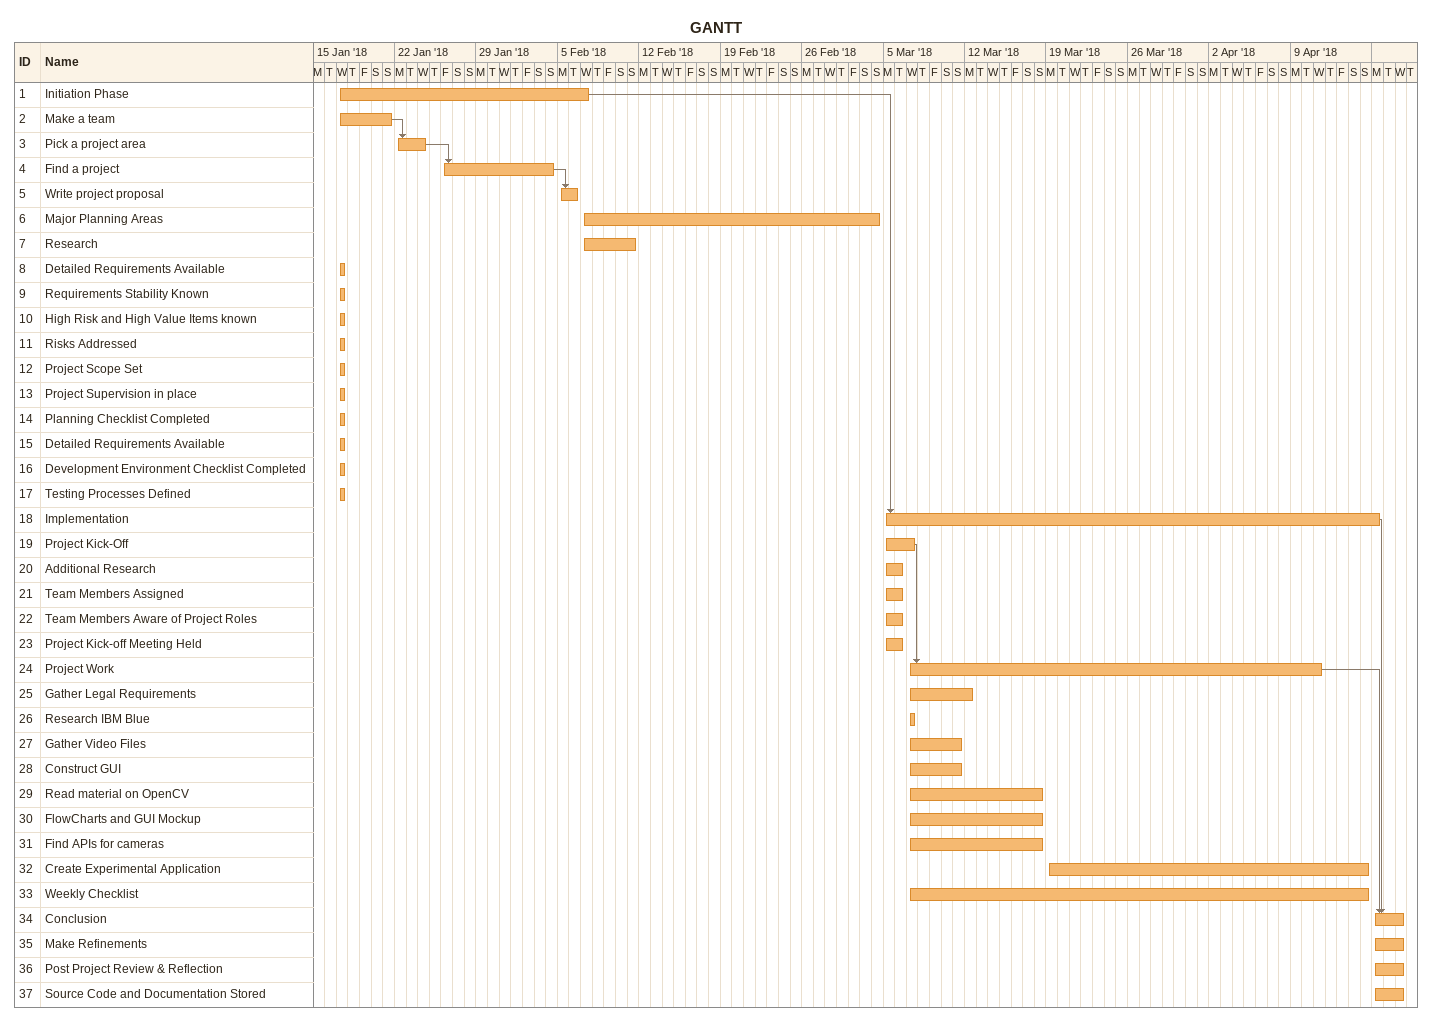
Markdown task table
GANTT

| ID | Task | Start | Finish | Predecessors |
|---|---|---|---|---|
| 1 | Initiation Phase | 2018-01-17 | 2018-02-07 |  |
| 2 | Make a team | 2018-01-17 | 2018-01-21 |  |
| 3 | Pick a project area | 2018-01-22 | 2018-01-24 | 2 |
| 4 | Find a project | 2018-01-26 | 2018-02-04 | 3 |
| 5 | Write project proposal | 2018-02-05 | 2018-02-06 | 4 |
| 6 | Major Planning Areas | 2018-02-07 | 2018-03-04 |  |
| 7 | Research | 2018-02-07 | 2018-02-11 |  |
| 8 | Detailed Requirements Available | 2018-01-17 | 2018-01-17 |  |
| 9 | Requirements Stability Known | 2018-01-17 | 2018-01-17 |  |
| 10 | High Risk and High Value Items known | 2018-01-17 | 2018-01-17 |  |
| 11 | Risks Addressed | 2018-01-17 | 2018-01-17 |  |
| 12 | Project Scope Set | 2018-01-17 | 2018-01-17 |  |
| 13 | Project Supervision in place | 2018-01-17 | 2018-01-17 |  |
| 14 | Planning Checklist Completed | 2018-01-17 | 2018-01-17 |  |
| 15 | Detailed Requirements Available | 2018-01-17 | 2018-01-17 |  |
| 16 | Development Environment Checklist Completed | 2018-01-17 | 2018-01-17 |  |
| 17 | Testing Processes Defined | 2018-01-17 | 2018-01-17 |  |
| 18 | Implementation | 2018-03-05 | 2018-04-16 | 1 |
| 19 | Project Kick-Off | 2018-03-05 | 2018-03-07 |  |
| 20 | Additional Research | 2018-03-05 | 2018-03-06 |  |
| 21 | Team Members Assigned | 2018-03-05 | 2018-03-06 |  |
| 22 | Team Members Aware of Project Roles | 2018-03-05 | 2018-03-06 |  |
| 23 | Project Kick-off Meeting Held | 2018-03-05 | 2018-03-06 |  |
| 24 | Project Work | 2018-03-07 | 2018-04-11 | 19 |
| 25 | Gather Legal Requirements | 2018-03-07 | 2018-03-12 |  |
| 26 | Research IBM Blue | 2018-03-07 | 2018-03-07 |  |
| 27 | Gather Video Files | 2018-03-07 | 2018-03-11 |  |
| 28 | Construct GUI | 2018-03-07 | 2018-03-11 |  |
| 29 | Read material on OpenCV | 2018-03-07 | 2018-03-18 |  |
| 30 | FlowCharts and GUI Mockup | 2018-03-07 | 2018-03-18 |  |
| 31 | Find APIs for cameras | 2018-03-07 | 2018-03-18 |  |
| 32 | Create Experimental Application | 2018-03-19 | 2018-04-15 |  |
| 33 | Weekly Checklist | 2018-03-07 | 2018-04-15 |  |
| 34 | Conclusion | 2018-04-16 | 2018-04-18 | 24, 18 |
| 35 | Make Refinements | 2018-04-16 | 2018-04-18 |  |
| 36 | Post Project Review & Reflection | 2018-04-16 | 2018-04-18 |  |
| 37 | Source Code and Documentation Stored | 2018-04-16 | 2018-04-18 |  |
